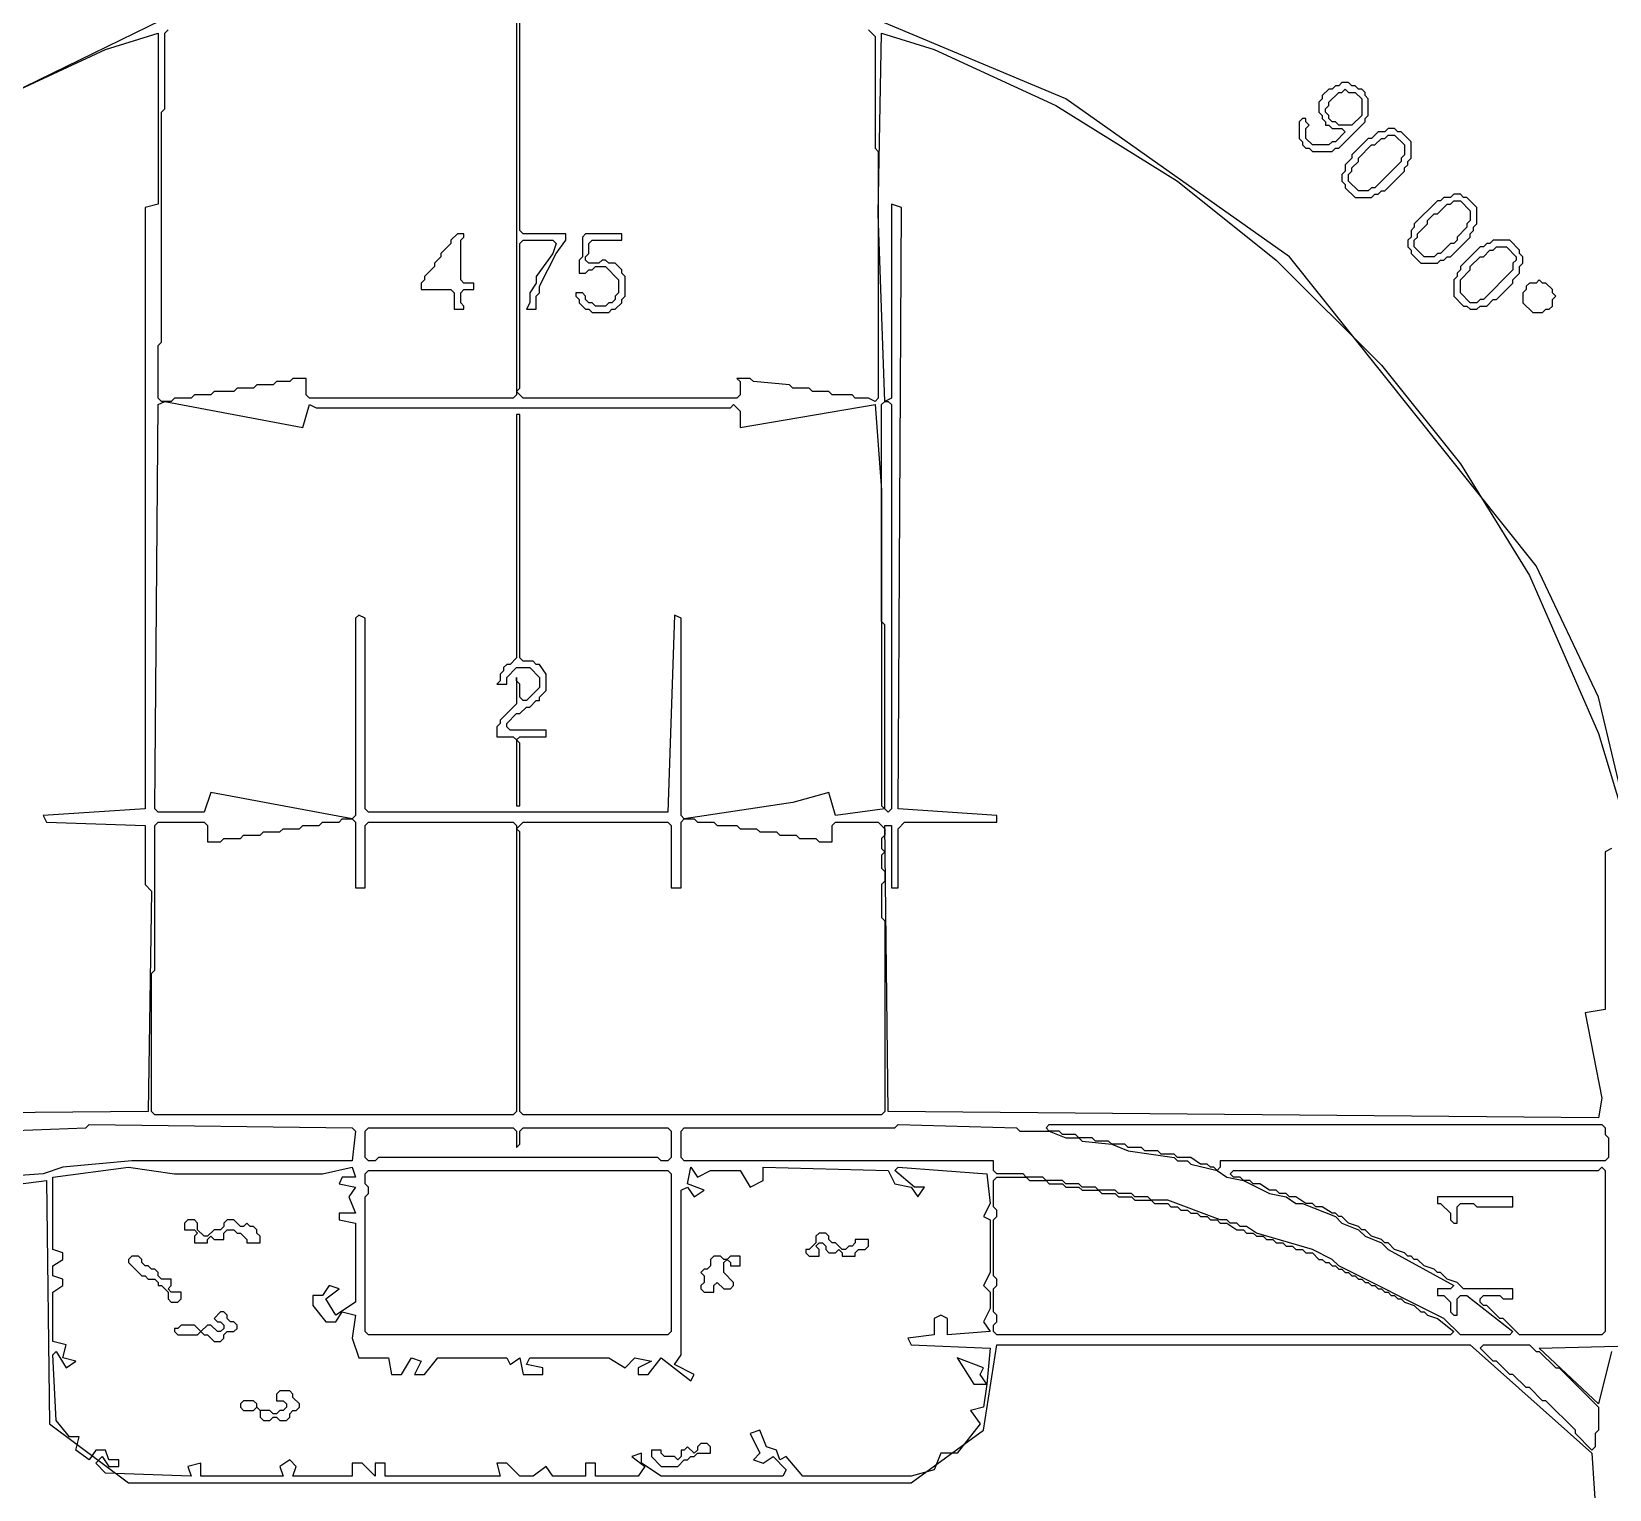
# Model space of a CAD drawing. Extents: x 17 to 323, y -435 to -5.
# Drawn here: x 235.15 to 283.13, y -104.5 to -60.15 of the extents above; entities that cross this region are included whole.
import ezdxf

# ---------------------------------------------------------------- set-up
doc = ezdxf.new("R2010")
doc.units = 0

msp = doc.modelspace()

# ---------------------------------------------------------------- linework, layer by layer
at = {"layer": 'CONTOURS'}
for p, q in [((249.9, -58.3), (249.9, -71.2)), ((250, -66.2), (250, -58.3)), ((239.1, -59.8), (229.9, -64.3)), ((266.6, -62.2), (260.9, -59.8)), ((237.4, -60.7), (239, -60.2)), ((239, -60.2), (239, -65.4)), ((239.2, -60.2), (239.3, -60.1)), ((239.2, -62.5), (239.2, -60.2)), ((260.6, -60.1), (260.8, -60.3)), ((260.8, -60.3), (260.8, -63.7)), ((260.9, -65.7), (261, -60.2)), ((261, -60.2), (262.6, -60.7)), ((234.8, -61.9), (237.4, -60.7)), ((262.6, -60.7), (266.3, -62.4)), ((274.8, -61.8), (274.7, -61.9)), ((274.9, -61.8), (274.8, -61.8)), ((275, -61.7), (274.9, -61.8)), ((275.2, -61.7), (275, -61.7)), ((275.3, -61.8), (275.2, -61.7)), ((275.4, -61.8), (275.3, -61.8)), ((275.5, -61.9), (275.4, -61.8)), ((273.4, -67), (266.6, -62.2)), ((274.4, -62.2), (274.3, -62.3)), ((274.3, -62.3), (274.3, -62.6)), ((274.6, -61.9), (274.4, -62.1)), ((274.4, -62.1), (274.4, -62.2)), ((274.7, -61.9), (274.6, -61.9)), ((274.6, -62.3), (274.9, -62)), ((274.6, -62.4), (274.6, -62.3)), ((274.9, -62), (275, -62)), ((275, -62), (275.1, -61.9)), ((275.1, -61.9), (275.2, -62)), ((275.2, -62), (275.4, -62)), ((275.4, -62), (275.6, -62.2)), ((275.6, -61.9), (275.5, -61.9)), ((275.7, -62), (275.6, -61.9)), ((275.6, -62.2), (275.6, -62.7)), ((275.7, -62.1), (275.7, -62)), ((275.8, -62.2), (275.7, -62.1)), ((275.8, -62.7), (275.8, -62.2)), ((239.1, -62.6), (239.2, -62.5)), ((239.1, -69.6), (239.1, -62.6)), ((266.3, -62.4), (270, -64.7)), ((273.8, -62.8), (273.7, -62.9)), ((273.9, -62.8), (273.8, -62.8)), ((273.9, -62.9), (273.9, -62.8)), ((274.3, -62.6), (274.4, -62.7)), ((274.4, -62.7), (274.4, -62.8)), ((274.4, -62.8), (274.5, -62.9)), ((274.5, -62.5), (274.6, -62.4)), ((274.5, -62.6), (274.5, -62.5)), ((274.6, -62.7), (274.5, -62.6)), ((274.6, -62.8), (274.6, -62.7)), ((274.7, -62.9), (274.6, -62.8)), ((275.6, -62.7), (275.3, -63)), ((275.7, -62.8), (275.8, -62.7)), ((275.7, -62.9), (275.7, -62.8)), ((273.7, -62.9), (273.7, -63.4)), ((274, -63), (273.9, -62.9)), ((273.9, -63.1), (274, -63)), ((273.9, -63.4), (273.9, -63.1)), ((274.5, -62.9), (274.5, -63)), ((274.5, -63), (274.6, -63)), ((274.6, -63), (274.7, -63.1)), ((274.8, -62.9), (274.7, -62.9)), ((274.7, -63.1), (275, -63.1)), ((274.9, -63), (274.8, -62.9)), ((275.1, -63.2), (274.8, -63.5)), ((274.9, -63.7), (275.7, -62.9)), ((275.3, -63), (274.9, -63)), ((275, -63.1), (275.1, -63.2)), ((276.1, -63.2), (275.9, -63.4)), ((276.3, -63.2), (276.1, -63.2)), ((276.4, -63.1), (276.3, -63.2)), ((276.3, -63.4), (276.4, -63.3)), ((276.6, -63.1), (276.4, -63.1)), ((276.4, -63.3), (276.6, -63.3)), ((276.7, -63.2), (276.6, -63.1)), ((276.6, -63.3), (276.9, -63.6)), ((276.8, -63.2), (276.7, -63.2)), ((277.1, -63.5), (276.8, -63.2)), ((260.8, -63.7), (260.9, -63.8)), ((260.9, -63.8), (260.9, -71.3)), ((273.7, -63.4), (273.8, -63.5)), ((273.8, -63.5), (273.8, -63.6)), ((273.8, -63.6), (273.9, -63.7)), ((274.1, -63.6), (273.9, -63.4)), ((273.9, -63.7), (274, -63.7)), ((274, -63.7), (274.1, -63.8)), ((274.6, -63.6), (274.1, -63.6)), ((274.1, -63.8), (274.7, -63.8)), ((274.7, -63.5), (274.6, -63.6)), ((274.8, -63.5), (274.7, -63.5)), ((274.7, -63.8), (274.8, -63.7)), ((274.8, -63.7), (274.9, -63.7)), ((275.8, -63.4), (275.3, -63.9)), ((275.5, -64), (275.9, -63.6)), ((275.9, -63.4), (275.8, -63.4)), ((275.9, -63.6), (276, -63.6)), ((276, -63.6), (276.2, -63.4)), ((276.2, -63.4), (276.3, -63.4)), ((276.9, -63.6), (276.9, -63.9)), ((277.1, -64), (277.1, -63.5)), ((275.3, -64), (275.1, -64.2)), ((275.1, -64.2), (275.1, -64.4)), ((275.3, -63.9), (275.3, -64)), ((275.3, -64.3), (275.5, -64.1)), ((275.5, -64.1), (275.5, -64)), ((276.8, -64.1), (276, -64.9)), ((276.9, -63.9), (276.8, -64)), ((276.8, -64), (276.8, -64.1)), ((276.9, -64.3), (277, -64.2)), ((277, -64.1), (277.1, -64)), ((277, -64.2), (277, -64.1)), ((270, -64.7), (273, -67.1)), ((275.1, -64.4), (275, -64.5)), ((275, -64.5), (275, -64.7)), ((275, -64.7), (275.1, -64.8)), ((275.2, -64.5), (275.3, -64.4)), ((275.2, -64.7), (275.2, -64.5)), ((275.5, -65), (275.2, -64.7)), ((275.3, -64.4), (275.3, -64.3)), ((276.3, -65), (276.9, -64.4)), ((276.9, -64.4), (276.9, -64.3)), ((275.1, -64.8), (275.1, -64.9)), ((275.1, -64.9), (275.4, -65.2)), ((275.4, -65.2), (275.9, -65.2)), ((275.8, -65), (275.5, -65)), ((275.9, -64.9), (275.8, -65)), ((276, -64.9), (275.9, -64.9)), ((275.9, -65.2), (276, -65.1)), ((276, -65.1), (276.1, -65.1)), ((276.1, -65.1), (276.2, -65)), ((276.2, -65), (276.3, -65)), ((278.1, -65.2), (278, -65.3)), ((278.3, -65.2), (278.1, -65.2)), ((278.4, -65.1), (278.3, -65.2)), ((278.6, -65.1), (278.4, -65.1)), ((278.7, -65.2), (278.6, -65.1)), ((278.8, -65.2), (278.7, -65.2)), ((279.1, -65.5), (278.8, -65.2)), ((239, -65.4), (238.6, -65.5)), ((238.6, -65.5), (238.6, -83.8)), ((261.1, -71.4), (260.9, -65.7)), ((261.6, -65.5), (261.3, -65.4)), ((261.3, -65.4), (261.3, -71.3)), ((261.5, -83.8), (261.6, -65.5)), ((277.9, -65.3), (277.2, -66)), ((277.6, -65.9), (277.8, -65.7)), ((277.8, -65.7), (277.9, -65.7)), ((278, -65.3), (277.9, -65.3)), ((277.9, -65.7), (278.2, -65.4)), ((278.2, -65.4), (278.3, -65.4)), ((278.3, -65.4), (278.4, -65.3)), ((278.4, -65.3), (278.6, -65.3)), ((278.6, -65.3), (278.9, -65.6)), ((278.9, -65.6), (278.9, -65.9)), ((279.1, -66), (279.1, -65.5)), ((250.1, -66.3), (250, -66.2)), ((277.2, -66.1), (277.1, -66.2)), ((277.1, -66.2), (277.1, -66.4)), ((277.2, -66), (277.2, -66.1)), ((277.3, -66.3), (277.6, -66)), ((277.6, -66), (277.6, -65.9)), ((278.8, -66.1), (278.5, -66.4)), ((278.9, -65.9), (278.8, -66)), ((278.8, -66), (278.8, -66.1)), ((278.9, -66.3), (279, -66.2)), ((279, -66.1), (279.1, -66)), ((279, -66.2), (279, -66.1)), ((247.9, -66.6), (247.6, -66.9)), ((248.1, -66.3), (247.9, -66.5)), ((247.9, -66.5), (247.9, -66.6)), ((248.3, -66.3), (248.1, -66.3)), ((248.2, -66.5), (248.3, -66.4)), ((248.2, -67.7), (248.2, -66.5)), ((248.3, -66.4), (248.3, -66.3)), ((250, -66.6), (250.1, -66.5)), ((250, -71), (250, -66.6)), ((251.4, -66.3), (250.1, -66.3)), ((250.1, -66.5), (251, -66.5)), ((251, -66.5), (251.1, -66.6)), ((251.1, -66.6), (251, -66.9)), ((251.1, -66.9), (251.4, -66.5)), ((251.4, -66.5), (251.4, -66.3)), ((252, -66.3), (251.9, -66.4)), ((251.9, -66.4), (251.9, -67)), ((253.1, -66.3), (252, -66.3)), ((252.1, -66.6), (252.2, -66.5)), ((252.1, -66.9), (252.1, -66.6)), ((252.2, -66.5), (253.1, -66.5)), ((253.1, -66.5), (253.1, -66.3)), ((277.1, -66.4), (277, -66.5)), ((277, -66.5), (277, -66.7)), ((277.2, -66.5), (277.3, -66.4)), ((277.2, -66.7), (277.2, -66.5)), ((277.3, -66.4), (277.3, -66.3)), ((278.3, -66.6), (278, -66.9)), ((278.3, -67), (278.9, -66.4)), ((278.4, -66.6), (278.3, -66.6)), ((278.5, -66.5), (278.4, -66.6)), ((278.5, -66.4), (278.5, -66.5)), ((278.9, -66.4), (278.9, -66.3)), ((279.4, -66.6), (279.3, -66.7)), ((279.5, -66.6), (279.4, -66.6)), ((279.6, -66.5), (279.5, -66.6)), ((280.1, -66.5), (279.6, -66.5)), ((280.4, -66.8), (280.1, -66.5)), ((247.6, -67), (247.4, -67.2)), ((247.6, -66.9), (247.6, -67)), ((251, -66.9), (250.5, -67.6)), ((250.6, -67.9), (251.1, -66.9)), ((251.9, -67), (251.8, -67.1)), ((251.8, -67.1), (251.8, -67.5)), ((252, -67), (252.1, -66.9)), ((252, -67.1), (252, -67)), ((252.1, -67.2), (252, -67.1)), ((252.5, -67.1), (252.4, -67.2)), ((252.6, -67.1), (252.5, -67.1)), ((252.7, -67.2), (252.6, -67.1)), ((273, -67.1), (276.2, -70.3)), ((280.9, -76.4), (273.4, -67)), ((277, -66.7), (277.1, -66.8)), ((277.1, -66.8), (277.1, -66.9)), ((277.1, -66.9), (277.4, -67.2)), ((277.5, -67), (277.2, -66.7)), ((277.8, -67), (277.5, -67)), ((277.9, -66.9), (277.8, -67)), ((278, -66.9), (277.9, -66.9)), ((277.9, -67.2), (278, -67.1)), ((278, -67.1), (278.1, -67.1)), ((278.1, -67.1), (278.2, -67)), ((278.2, -67), (278.3, -67)), ((279.2, -66.7), (278.6, -67.3)), ((278.9, -67.3), (279.2, -67)), ((279.3, -66.7), (279.2, -66.7)), ((279.2, -67), (279.3, -67)), ((279.3, -67), (279.5, -66.8)), ((279.5, -66.8), (279.6, -66.8)), ((279.6, -66.8), (279.7, -66.7)), ((279.7, -66.7), (280, -66.7)), ((280, -66.7), (280.3, -67)), ((280.3, -67.1), (280.2, -67.2)), ((280.3, -67), (280.3, -67.1)), ((280.4, -66.9), (280.4, -66.8)), ((280.5, -67), (280.4, -66.9)), ((280.5, -67.2), (280.5, -67)), ((247.4, -67.3), (247.1, -67.6)), ((247.1, -67.6), (247.1, -67.7)), ((247.4, -67.2), (247.4, -67.3)), ((250.5, -67.6), (250.5, -67.8)), ((251.8, -67.5), (252, -67.5)), ((252, -67.5), (252.1, -67.4)), ((252.4, -67.2), (252.1, -67.2)), ((252.1, -67.4), (252.2, -67.4)), ((252.2, -67.4), (252.3, -67.3)), ((252.3, -67.3), (252.6, -67.3)), ((252.6, -67.3), (253, -67.7)), ((252.9, -67.2), (252.7, -67.2)), ((253.1, -67.4), (252.9, -67.2)), ((253.1, -67.5), (253.1, -67.4)), ((253.2, -67.6), (253.1, -67.5)), ((253.2, -68.2), (253.2, -67.6)), ((277.4, -67.2), (277.9, -67.2)), ((278.5, -67.6), (278.4, -67.7)), ((278.6, -67.4), (278.5, -67.5)), ((278.5, -67.5), (278.5, -67.6)), ((278.6, -67.3), (278.6, -67.4)), ((278.6, -67.7), (278.9, -67.4)), ((278.9, -67.4), (278.9, -67.3)), ((280.2, -67.4), (279.3, -68.3)), ((280.2, -67.2), (280.2, -67.4)), ((280.2, -67.7), (280.4, -67.5)), ((280.4, -67.3), (280.5, -67.2)), ((280.4, -67.5), (280.4, -67.3)), ((247.1, -67.7), (247, -67.8)), ((247, -67.8), (247, -68)), ((247, -68), (247.9, -68)), ((247.9, -68), (248, -68.1)), ((248, -68.1), (248, -68.6)), ((248.3, -67.8), (248.2, -67.7)), ((248.2, -68.1), (248.3, -68)), ((248.2, -68.4), (248.2, -68.1)), ((248.6, -67.8), (248.3, -67.8)), ((248.3, -68), (248.6, -68)), ((248.6, -68), (248.6, -67.8)), ((250.5, -67.8), (250.3, -68.1)), ((250.3, -68.1), (250.3, -68.4)), ((250.5, -68.2), (250.6, -68.1)), ((250.6, -68.1), (250.6, -67.9)), ((251.9, -68.1), (251.7, -68.1)), ((251.7, -68.1), (251.7, -68.2)), ((252, -68.2), (251.9, -68.1)), ((253, -68.1), (252.9, -68.2)), ((253, -67.7), (253, -68.1)), ((278.4, -67.7), (278.4, -68.2)), ((278.6, -68.1), (278.6, -67.7)), ((278.9, -68.4), (278.6, -68.1)), ((279.7, -68.3), (280.2, -67.8)), ((280.2, -67.8), (280.2, -67.7)), ((280.6, -68), (280.5, -68.1)), ((280.5, -68.1), (280.5, -68.4)), ((280.7, -67.8), (280.6, -67.9)), ((280.6, -67.9), (280.6, -68)), ((280.9, -67.8), (280.7, -67.8)), ((281, -67.7), (280.9, -67.8)), ((281.1, -67.8), (281, -67.7)), ((281.2, -67.8), (281.1, -67.8)), ((281.4, -68), (281.2, -67.8)), ((281.4, -68.1), (281.4, -68)), ((281.5, -68.2), (281.4, -68.1)), ((248, -68.6), (248.3, -68.6)), ((248.3, -68.5), (248.2, -68.4)), ((248.3, -68.6), (248.3, -68.5)), ((250.3, -68.4), (250.2, -68.6)), ((250.2, -68.6), (250.5, -68.6)), ((250.5, -68.6), (250.5, -68.2)), ((251.7, -68.2), (251.8, -68.3)), ((251.8, -68.3), (251.8, -68.4)), ((251.8, -68.4), (252, -68.6)), ((252, -68.3), (252, -68.2)), ((252.1, -68.4), (252, -68.3)), ((252, -68.6), (252.1, -68.6)), ((252.2, -68.4), (252.1, -68.4)), ((252.1, -68.6), (252.2, -68.7)), ((252.3, -68.5), (252.2, -68.4)), ((252.6, -68.5), (252.3, -68.5)), ((252.7, -68.4), (252.6, -68.5)), ((252.8, -68.4), (252.7, -68.4)), ((252.7, -68.7), (252.8, -68.6)), ((252.9, -68.3), (252.8, -68.4)), ((252.8, -68.6), (252.9, -68.6)), ((252.9, -68.2), (252.9, -68.3)), ((252.9, -68.6), (253.1, -68.4)), ((253.1, -68.3), (253.2, -68.2)), ((253.1, -68.4), (253.1, -68.3)), ((278.4, -68.2), (278.7, -68.5)), ((278.7, -68.5), (278.8, -68.5)), ((278.8, -68.5), (278.9, -68.6)), ((279.1, -68.4), (278.9, -68.4)), ((278.9, -68.6), (279.1, -68.6)), ((279.2, -68.3), (279.1, -68.4)), ((279.1, -68.6), (279.2, -68.5)), ((279.3, -68.3), (279.2, -68.3)), ((279.2, -68.5), (279.4, -68.5)), ((279.4, -68.5), (279.6, -68.3)), ((279.6, -68.3), (279.7, -68.3)), ((280.5, -68.4), (280.8, -68.7)), ((281.1, -68.7), (281.2, -68.6)), ((281.2, -68.6), (281.3, -68.6)), ((281.3, -68.6), (281.4, -68.5)), ((281.4, -68.3), (281.5, -68.2)), ((281.4, -68.5), (281.4, -68.3)), ((252.2, -68.7), (252.7, -68.7)), ((280.8, -68.7), (281.1, -68.7)), ((239, -69.7), (239.1, -69.6)), ((239, -71.3), (239, -69.7)), ((276.2, -70.3), (278.6, -73.3)), ((241.4, -71), (241.3, -71.1)), ((241.9, -71), (241.4, -71)), ((242, -70.9), (241.9, -71)), ((242.5, -70.9), (242, -70.9)), ((242.6, -70.8), (242.5, -70.9)), ((243, -70.8), (242.6, -70.8)), ((243.1, -70.7), (243, -70.8)), ((243.5, -70.7), (243.1, -70.7)), ((243.5, -71.2), (243.5, -70.7)), ((249.9, -71.1), (250, -71)), ((257, -70.7), (256.6, -70.7)), ((256.6, -70.7), (256.7, -70.8)), ((256.7, -70.8), (256.7, -71.2)), ((257.1, -70.8), (257, -70.7)), ((258.2, -70.9), (257.1, -70.8)), ((258.3, -71), (258.2, -70.9)), ((258.8, -71), (258.3, -71)), ((258.9, -71.1), (258.8, -71)), ((239.1, -71.4), (239, -71.3)), ((239, -71.5), (239.2, -71.4)), ((239.4, -71.4), (239.1, -71.4)), ((239.2, -71.4), (243.4, -72.2)), ((239.5, -71.3), (239.4, -71.4)), ((240, -71.3), (239.5, -71.3)), ((240.1, -71.2), (240, -71.3)), ((240.6, -71.2), (240.1, -71.2)), ((240.7, -71.1), (240.6, -71.2)), ((241.3, -71.1), (240.7, -71.1)), ((243.6, -71.3), (243.5, -71.2)), ((249.8, -71.3), (243.6, -71.3)), ((249.9, -71.2), (249.8, -71.3)), ((250.1, -71.3), (249.9, -71.1)), ((256.6, -71.3), (250.1, -71.3)), ((256.7, -71.2), (256.6, -71.3)), ((259.4, -71.1), (258.9, -71.1)), ((259.5, -71.2), (259.4, -71.1)), ((260.1, -71.2), (259.5, -71.2)), ((260.2, -71.3), (260.1, -71.2)), ((260.6, -71.3), (260.2, -71.3)), ((260.8, -71.4), (260.6, -71.3)), ((260.9, -71.3), (260.8, -71.4)), ((261, -71.5), (261.1, -71.4)), ((261.3, -71.3), (261.1, -71.4)), ((261.1, -71.4), (261.2, -71.4)), ((261.2, -71.4), (261.3, -71.5)), ((238.9, -83.8), (239, -71.5)), ((243.4, -72.2), (243.6, -71.5)), ((243.6, -71.5), (243.8, -71.6)), ((243.8, -71.6), (256.4, -71.6)), ((249.9, -71.8), (249.9, -79.2)), ((250, -71.8), (249.9, -71.8)), ((250, -79.2), (250, -71.8)), ((256.4, -71.6), (256.5, -71.5)), ((256.5, -71.5), (256.7, -71.7)), ((256.7, -72.2), (260.8, -71.5)), ((256.7, -71.7), (256.7, -72.2)), ((260.8, -71.5), (261, -74.1)), ((261, -78.1), (261, -71.5)), ((261.3, -71.5), (261.3, -83.8)), ((278.6, -73.3), (280.7, -76.7)), ((261, -74.1), (261, -83.7)), ((280.7, -76.7), (282.8, -81.5)), ((282.8, -80.4), (280.9, -76.4)), ((245.1, -77.9), (245, -78)), ((245, -78), (245, -84)), ((245.3, -78), (245.1, -77.9)), ((245.3, -83.8), (245.3, -78)), ((254.7, -77.9), (254.5, -83.9)), ((254.9, -78), (254.7, -77.9)), ((254.9, -84), (254.9, -78)), ((261.1, -78.2), (261, -78.1)), ((261.1, -83.8), (261.1, -78.2)), ((249.5, -79.6), (249.4, -79.7)), ((249.6, -79.4), (249.5, -79.5)), ((249.5, -79.5), (249.5, -79.6)), ((249.7, -79.4), (249.6, -79.4)), ((249.6, -79.8), (249.9, -79.5)), ((249.9, -79.2), (249.7, -79.4)), ((249.9, -79.5), (250.3, -79.5)), ((250.1, -79.3), (250, -79.2)), ((250.4, -79.3), (250.1, -79.3)), ((250.3, -79.5), (250.6, -79.8)), ((250.5, -79.4), (250.4, -79.3)), ((250.6, -79.4), (250.5, -79.4)), ((250.8, -79.7), (250.6, -79.4)), ((249.4, -79.9), (249.3, -80)), ((249.3, -80), (249.6, -80)), ((249.4, -79.7), (249.4, -79.9)), ((249.6, -80), (249.6, -79.8)), ((249.9, -79.9), (249.9, -79.8)), ((249.9, -79.8), (249.9, -80.6)), ((250, -80), (249.9, -79.9)), ((250, -80.4), (250, -80)), ((250.6, -80.1), (250.2, -80.5)), ((250.6, -79.8), (250.6, -80.1)), ((250.8, -80.2), (250.8, -79.7)), ((249.9, -80.6), (249.4, -81.1)), ((250.1, -80.5), (250, -80.4)), ((250.2, -80.5), (250.1, -80.5)), ((250.3, -80.7), (250.5, -80.5)), ((250.5, -80.5), (250.6, -80.5)), ((250.6, -80.4), (250.8, -80.2)), ((250.6, -80.5), (250.6, -80.4)), ((284.7, -88.4), (282.8, -80.4)), ((249.6, -81.2), (249.9, -80.9)), ((249.9, -80.9), (250, -80.9)), ((250, -80.9), (250.2, -80.7)), ((250.2, -80.7), (250.3, -80.7)), ((249.4, -81.2), (249.3, -81.3)), ((249.3, -81.3), (249.3, -81.6)), ((249.4, -81.1), (249.4, -81.2)), ((249.6, -81.3), (249.6, -81.2)), ((249.7, -81.4), (249.6, -81.3)), ((250.8, -81.4), (249.7, -81.4)), ((250.8, -81.6), (250.8, -81.4)), ((282.8, -81.5), (283.7, -84.5)), ((249.3, -81.6), (249.8, -81.6)), ((249.8, -81.6), (249.9, -81.7)), ((249.9, -81.7), (250, -81.6)), ((249.9, -81.7), (249.9, -83.7)), ((250, -81.8), (249.9, -81.7)), ((250, -81.6), (250.8, -81.6)), ((250, -83.7), (250, -81.8)), ((240.6, -83.3), (240.4, -83.9)), ((244.9, -84.1), (240.6, -83.3)), ((259.4, -83.3), (258.3, -83.6)), ((259.6, -84), (259.4, -83.3)), ((238.6, -83.8), (235.5, -84)), ((239, -83.9), (238.9, -83.8)), ((240.4, -83.9), (239, -83.9)), ((245.4, -83.9), (245.3, -83.8)), ((254.5, -83.9), (245.4, -83.9)), ((249.9, -83.7), (250, -83.7)), ((258.3, -83.6), (255, -84.1)), ((261.1, -83.8), (259.6, -84)), ((261, -83.7), (261.1, -83.8)), ((261.2, -83.9), (261.1, -83.8)), ((261.3, -83.8), (261.2, -83.9)), ((264.5, -84), (261.5, -83.8)), ((235.5, -84), (235.6, -84.2)), ((235.6, -84.2), (238.6, -84.3)), ((238.6, -84.3), (238.6, -86.1)), ((238.9, -84.3), (239, -84.2)), ((238.9, -88.7), (238.9, -84.3)), ((239, -84.2), (240.4, -84.2)), ((240.4, -84.2), (240.5, -84.3)), ((240.5, -84.3), (240.5, -84.8)), ((242.7, -84.5), (242.8, -84.4)), ((242.8, -84.4), (243.3, -84.4)), ((243.3, -84.4), (243.4, -84.3)), ((243.4, -84.3), (243.9, -84.3)), ((243.9, -84.3), (244, -84.2)), ((244, -84.2), (244.5, -84.2)), ((244.5, -84.2), (244.6, -84.1)), ((244.6, -84.1), (244.9, -84.1)), ((245, -84), (244.9, -84.1)), ((244.9, -84.1), (245, -84.2)), ((245, -84.2), (245, -86.2)), ((245.3, -84.3), (245.4, -84.2)), ((245.3, -86.2), (245.3, -84.3)), ((245.4, -84.2), (249.8, -84.2)), ((249.8, -84.2), (249.9, -84.3)), ((249.9, -84.4), (250.1, -84.2)), ((249.9, -84.3), (249.9, -93)), ((250, -84.5), (249.9, -84.4)), ((250.1, -84.2), (254.5, -84.2)), ((254.5, -84.2), (254.6, -84.3)), ((254.6, -84.3), (254.6, -86.2)), ((255, -84.1), (254.9, -84)), ((254.9, -84.2), (255, -84.1)), ((254.9, -86.2), (254.9, -84.2)), ((255, -84.1), (255.3, -84.1)), ((255.3, -84.1), (255.4, -84.2)), ((255.4, -84.2), (255.9, -84.2)), ((255.9, -84.2), (256, -84.3)), ((256, -84.3), (256.6, -84.3)), ((256.6, -84.3), (256.7, -84.4)), ((256.7, -84.4), (257.2, -84.4)), ((257.2, -84.4), (257.3, -84.5)), ((259.5, -84.3), (259.6, -84.2)), ((259.5, -84.8), (259.5, -84.3)), ((259.6, -84.2), (260.9, -84.2)), ((260.9, -84.2), (261.1, -84.4)), ((261.2, -93), (261.1, -84.3)), ((261.1, -84.3), (261.3, -84.3)), ((261.1, -84.4), (261.1, -84.6)), ((261.3, -84.3), (261.3, -86.2)), ((261.5, -84.4), (261.7, -84.2)), ((261.5, -86.2), (261.5, -84.4)), ((261.7, -84.2), (264.5, -84.2)), ((264.5, -84.2), (264.5, -84)), ((240.5, -84.8), (240.9, -84.8)), ((240.9, -84.8), (241, -84.7)), ((241, -84.7), (241.5, -84.7)), ((241.5, -84.7), (241.6, -84.6)), ((241.6, -84.6), (242.1, -84.6)), ((242.1, -84.6), (242.2, -84.5)), ((242.2, -84.5), (242.7, -84.5)), ((250, -93), (250, -84.5)), ((257.3, -84.5), (257.8, -84.5)), ((257.8, -84.5), (257.9, -84.6)), ((257.9, -84.6), (258.4, -84.6)), ((258.4, -84.6), (258.5, -84.7)), ((258.5, -84.7), (259, -84.7)), ((259, -84.7), (259.1, -84.8)), ((259.1, -84.8), (259.5, -84.8)), ((261.1, -84.6), (261, -84.7)), ((261, -84.7), (261, -85)), ((261, -85), (261.1, -85.1)), ((261.1, -85.1), (261, -85.2)), ((261, -85.2), (261, -85.6)), ((283.2, -85), (283, -85.1)), ((283, -85.1), (283, -89.9)), ((261, -85.6), (261.1, -85.7)), ((261.1, -85.7), (261.1, -86)), ((238.6, -86.1), (238.8, -86.3)), ((238.8, -86.3), (238.7, -93)), ((245, -86.2), (245.3, -86.2)), ((254.6, -86.2), (254.9, -86.2)), ((261.1, -86), (261, -86.1)), ((261, -86.1), (261, -87.1)), ((261.3, -86.2), (261.5, -86.2)), ((261, -87.1), (261.1, -87.2)), ((261.1, -87.2), (261.1, -93)), ((238.8, -88.8), (238.9, -88.7)), ((238.8, -93), (238.8, -88.8)), ((283, -89.9), (282.4, -90)), ((282.4, -90), (282.9, -92.6)), ((282.9, -92.6), (282.8, -93.2)), ((238.7, -93), (215.1, -93.2)), ((238.9, -93.1), (238.8, -93)), ((249.9, -93), (249.8, -93.1)), ((250.1, -93.1), (250, -93)), ((261.1, -93), (261, -93.1)), ((282.8, -93.2), (261.2, -93)), ((234, -93.6), (236.8, -93.5)), ((236.8, -93.5), (236.9, -93.4)), ((236.9, -93.4), (244.9, -93.5)), ((249.8, -93.1), (238.9, -93.1)), ((244.9, -93.5), (245, -93.6)), ((245.3, -93.6), (245.4, -93.5)), ((245.4, -93.5), (249.8, -93.5)), ((249.8, -93.5), (249.9, -93.6)), ((250, -93.6), (250.1, -93.5)), ((261, -93.1), (250.1, -93.1)), ((250.1, -93.5), (254.5, -93.5)), ((254.5, -93.5), (254.6, -93.6)), ((254.9, -93.6), (255, -93.5)), ((255, -93.5), (261.4, -93.5)), ((261.4, -93.5), (261.5, -93.4)), ((261.5, -93.4), (265.1, -93.5)), ((265.1, -93.5), (265.2, -93.6)), ((266, -93.5), (266.1, -93.4)), ((266.1, -93.6), (266, -93.5)), ((266.1, -93.4), (282.9, -93.4)), ((282.9, -93.4), (283, -93.5)), ((283, -93.5), (283, -93.7)), ((245, -93.6), (244.9, -94.5)), ((245.3, -94.4), (245.3, -93.6)), ((249.9, -93.6), (249.9, -94.1)), ((249.9, -94.1), (250, -94)), ((250, -94), (250, -93.6)), ((254.6, -93.6), (254.6, -94.4)), ((254.9, -94.4), (254.9, -93.6)), ((265.2, -93.6), (266.1, -93.6)), ((266.4, -93.6), (266.1, -93.6)), ((266.1, -93.6), (266.6, -93.8)), ((266.5, -93.7), (266.4, -93.6)), ((266.9, -93.7), (266.5, -93.7)), ((266.6, -93.8), (267, -93.8)), ((267, -93.8), (266.9, -93.7)), ((267.4, -93.8), (267, -93.8)), ((267, -93.8), (267.1, -93.9)), ((267.1, -93.9), (268, -94)), ((267.5, -93.9), (267.4, -93.8)), ((267.9, -93.9), (267.5, -93.9)), ((268, -94), (267.9, -93.9)), ((268.4, -94), (268, -94)), ((268, -94), (268.5, -94.2)), ((268.5, -94.1), (268.4, -94)), ((283, -93.7), (283.1, -93.8)), ((283.1, -93.8), (283.1, -94.4)), ((238.2, -94.5), (236.1, -94.7)), ((244.9, -94.5), (238.2, -94.5)), ((245.4, -94.5), (245.3, -94.4)), ((245.6, -94.5), (245.4, -94.5)), ((245.7, -94.4), (245.6, -94.5)), ((254.2, -94.4), (245.7, -94.4)), ((254.3, -94.5), (254.2, -94.4)), ((254.5, -94.5), (254.3, -94.5)), ((254.6, -94.4), (254.5, -94.5)), ((255, -94.5), (254.9, -94.4)), ((264.4, -94.5), (255, -94.5)), ((264.4, -94.8), (264.4, -94.5)), ((268.9, -94.1), (268.5, -94.1)), ((268.5, -94.2), (269.9, -94.4)), ((269, -94.2), (268.9, -94.1)), ((269.4, -94.2), (269, -94.2)), ((269.5, -94.3), (269.4, -94.2)), ((269.9, -94.3), (269.5, -94.3)), ((270, -94.4), (269.9, -94.3)), ((269.9, -94.4), (270, -94.5)), ((270.4, -94.4), (270, -94.4)), ((270, -94.5), (270.3, -94.5)), ((270.3, -94.5), (270.4, -94.6)), ((270.7, -94.6), (270.4, -94.4)), ((283, -94.5), (271.3, -94.5)), ((271.3, -94.5), (271.3, -94.7)), ((283.1, -94.4), (283, -94.5)), ((235.5, -94.9), (234.1, -95)), ((236.1, -94.7), (235.5, -94.9)), ((235.8, -95), (238.1, -94.7)), ((235.8, -97.2), (235.8, -95)), ((238.1, -94.7), (239.5, -94.9)), ((239.5, -94.9), (244, -94.9)), ((244, -94.9), (244.9, -94.7)), ((244.6, -95), (244.5, -95.2)), ((245, -95), (244.6, -95)), ((244.9, -94.7), (245, -95)), ((245.3, -94.9), (245.4, -94.8)), ((245.3, -95.2), (245.3, -94.9)), ((245.4, -94.8), (254.5, -94.8)), ((254.5, -94.8), (254.6, -94.9)), ((254.6, -94.9), (254.6, -99.7)), ((255.1, -95.2), (255.2, -94.7)), ((255.2, -94.7), (255.4, -95)), ((255.4, -95), (255.8, -94.8)), ((255.8, -94.8), (256.7, -94.8)), ((256.7, -94.8), (257, -95.3)), ((257.4, -95.1), (257.4, -94.7)), ((257.4, -94.7), (261.2, -94.8)), ((261.2, -94.8), (261.4, -95.2)), ((261.4, -94.8), (261.5, -94.7)), ((262, -95.3), (261.4, -94.8)), ((261.5, -94.7), (264.2, -94.9)), ((264.2, -94.9), (264.3, -95.8)), ((264.5, -94.9), (264.4, -94.8)), ((264.4, -95.1), (264.5, -95)), ((265.3, -94.9), (264.5, -94.9)), ((264.5, -95), (265.4, -95)), ((265.4, -95), (265.3, -94.9)), ((265.4, -95), (265.5, -95.1)), ((265.9, -95), (265.4, -95)), ((266, -95.1), (265.9, -95)), ((270.4, -94.6), (271.2, -94.8)), ((270.9, -94.6), (270.7, -94.6)), ((271, -94.7), (270.9, -94.6)), ((271.1, -94.7), (271, -94.7)), ((271.2, -94.8), (271.1, -94.7)), ((271.3, -94.7), (271.2, -94.8)), ((271.2, -94.8), (271.5, -95)), ((271.5, -95), (272, -95.1)), ((271.6, -94.9), (271.7, -94.8)), ((271.7, -95), (271.6, -94.9)), ((271.7, -94.8), (282.8, -94.8)), ((271.9, -95), (271.7, -95)), ((272, -95.1), (271.9, -95)), ((282.8, -94.8), (282.9, -94.7)), ((282.9, -94.7), (283, -94.8)), ((283, -94.8), (283, -99.7)), ((230.2, -95.8), (235.6, -95.1)), ((235.6, -95.1), (235.7, -102.5)), ((244.5, -95.2), (245, -95.3)), ((245, -95.3), (244.8, -95.6)), ((245.4, -95.3), (245.3, -95.2)), ((245.4, -95.5), (245.4, -95.3)), ((254.9, -95.4), (255.1, -95.3)), ((254.9, -100.4), (254.9, -95.4)), ((255.6, -95.4), (255.1, -95.2)), ((255.1, -95.3), (255.3, -95.6)), ((255.3, -95.6), (255.6, -95.4)), ((257, -95.3), (257.4, -95.1)), ((261.4, -95.2), (261.9, -95.3)), ((261.9, -95.3), (262.1, -95.6)), ((262.3, -95.3), (262, -95.3)), ((262.1, -95.6), (262.3, -95.3)), ((264.4, -95.9), (264.4, -95.1)), ((265.5, -95.1), (266, -95.1)), ((266, -95.1), (266.1, -95.2)), ((266.5, -95.1), (266, -95.1)), ((266.1, -95.2), (266.5, -95.2)), ((266.6, -95.2), (266.5, -95.1)), ((266.5, -95.2), (266.6, -95.3)), ((267, -95.2), (266.6, -95.2)), ((266.6, -95.3), (267, -95.3)), ((267.1, -95.3), (267, -95.2)), ((267, -95.3), (267.1, -95.4)), ((267.5, -95.3), (267.1, -95.3)), ((267.1, -95.4), (267.6, -95.4)), ((267.6, -95.4), (267.5, -95.3)), ((267.6, -95.4), (267.7, -95.5)), ((268.1, -95.4), (267.6, -95.4)), ((268.2, -95.5), (268.1, -95.4)), ((272.2, -95.1), (272, -95.1)), ((272, -95.1), (272.8, -95.5)), ((272.3, -95.2), (272.2, -95.1)), ((272.5, -95.2), (272.3, -95.2)), ((272.8, -95.4), (272.5, -95.2)), ((273, -95.4), (272.8, -95.4)), ((273.1, -95.5), (273, -95.4)), ((244.8, -95.6), (245, -96.1)), ((245.3, -95.6), (245.4, -95.5)), ((245.3, -99.7), (245.3, -95.6)), ((264.3, -95.8), (264.1, -96.2)), ((264.5, -96), (264.4, -95.9)), ((267.7, -95.5), (268.1, -95.5)), ((268.1, -95.5), (268.2, -95.6)), ((268.6, -95.5), (268.2, -95.5)), ((268.2, -95.6), (268.6, -95.6)), ((268.7, -95.6), (268.6, -95.5)), ((268.6, -95.6), (268.7, -95.7)), ((269.1, -95.6), (268.7, -95.6)), ((268.7, -95.7), (269.2, -95.7)), ((269.2, -95.7), (269.1, -95.6)), ((269.2, -95.7), (269.3, -95.8)), ((269.7, -95.7), (269.2, -95.7)), ((269.3, -95.8), (269.7, -95.8)), ((271.3, -96.3), (269.7, -95.7)), ((269.7, -95.8), (269.8, -95.9)), ((269.8, -95.9), (270, -95.9)), ((270, -95.9), (270.1, -96)), ((272.8, -95.5), (273.3, -95.6)), ((273.3, -95.5), (273.1, -95.5)), ((273.4, -95.6), (273.3, -95.5)), ((273.3, -95.6), (273.6, -95.8)), ((273.6, -95.6), (273.4, -95.6)), ((273.9, -95.8), (273.6, -95.6)), ((273.6, -95.8), (273.8, -95.8)), ((273.8, -95.8), (274.8, -96.2)), ((274.1, -95.8), (273.9, -95.8)), ((274.2, -95.9), (274.1, -95.8)), ((274.4, -95.9), (274.2, -95.9)), ((274.7, -96.1), (274.4, -95.9)), ((277.9, -95.6), (277.9, -95.8)), ((280.2, -95.6), (277.9, -95.6)), ((277.9, -95.8), (278, -95.8)), ((278, -95.8), (278.3, -96.1)), ((278.5, -95.9), (278.6, -95.8)), ((278.5, -96.4), (278.5, -95.9)), ((278.6, -95.8), (279, -95.8)), ((279, -95.8), (279.1, -95.9)), ((279.1, -95.9), (280.2, -95.9)), ((280.2, -95.9), (280.2, -95.6)), ((239.9, -96.3), (239.8, -96.4)), ((239.8, -96.4), (239.8, -96.6)), ((240.1, -96.3), (239.9, -96.3)), ((240.2, -96.4), (240.1, -96.3)), ((240.2, -96.6), (240.2, -96.4)), ((241.1, -96.3), (241, -96.4)), ((241, -96.4), (241, -96.5)), ((241.3, -96.3), (241.1, -96.3)), ((241.5, -96.5), (241.3, -96.3)), ((241.7, -96.4), (241.6, -96.5)), ((241.8, -96.5), (241.7, -96.4)), ((245, -96.1), (244.5, -96.1)), ((244.5, -96.1), (244.5, -96.3)), ((244.5, -96.3), (245, -96.4)), ((245, -96.4), (245, -98.8)), ((264.1, -96.2), (264.3, -96.3)), ((264.3, -96.3), (264.3, -97.9)), ((264.4, -96.3), (264.5, -96.2)), ((264.4, -98), (264.4, -96.3)), ((264.5, -96.2), (264.5, -96)), ((270.1, -96), (270.3, -96)), ((270.3, -96), (270.4, -96.1)), ((270.4, -96.1), (270.6, -96.1)), ((270.6, -96.1), (270.7, -96.2)), ((270.7, -96.2), (270.9, -96.2)), ((270.9, -96.2), (271, -96.3)), ((271, -96.3), (271.2, -96.3)), ((271.2, -96.3), (271.3, -96.4)), ((271.5, -96.3), (271.3, -96.3)), ((271.3, -96.4), (271.5, -96.4)), ((271.6, -96.4), (271.5, -96.3)), ((271.5, -96.4), (271.8, -96.6)), ((271.8, -96.4), (271.6, -96.4)), ((271.9, -96.5), (271.8, -96.4)), ((274.8, -96.1), (274.7, -96.1)), ((274.9, -96.2), (274.8, -96.1)), ((274.8, -96.2), (275, -96.4)), ((275, -96.2), (274.9, -96.2)), ((275.2, -96.4), (275, -96.2)), ((275, -96.4), (275.5, -96.6)), ((275.5, -96.5), (275.2, -96.4)), ((278.3, -96.1), (278.3, -96.3)), ((278.3, -96.3), (278.4, -96.4)), ((278.4, -96.4), (278.5, -96.4)), ((239.8, -96.6), (240.1, -96.6)), ((240.1, -96.6), (240.2, -96.7)), ((240.2, -96.7), (240.1, -96.8)), ((240.1, -96.8), (240.1, -97)), ((240.4, -96.8), (240.2, -96.6)), ((240.5, -96.8), (240.4, -96.8)), ((240.7, -96.6), (240.5, -96.8)), ((240.5, -96.9), (240.6, -96.8)), ((240.5, -97), (240.5, -96.9)), ((240.6, -96.8), (240.7, -96.9)), ((240.9, -96.6), (240.7, -96.6)), ((240.7, -96.9), (241, -96.9)), ((241, -96.5), (240.9, -96.6)), ((241, -96.7), (241.1, -96.6)), ((241, -96.9), (241, -96.7)), ((241.1, -96.6), (241.3, -96.6)), ((241.3, -96.6), (241.4, -96.7)), ((241.4, -96.7), (241.5, -96.7)), ((241.6, -96.5), (241.5, -96.5)), ((241.5, -96.7), (241.7, -96.9)), ((241.7, -96.9), (241.7, -97)), ((241.9, -96.5), (241.8, -96.5)), ((242, -96.6), (241.9, -96.5)), ((242, -96.7), (242, -96.6)), ((242.1, -96.8), (242, -96.7)), ((242.1, -97), (242.1, -96.8)), ((259.1, -96.7), (259, -96.8)), ((259, -96.8), (259, -97)), ((259.3, -96.7), (259.1, -96.7)), ((259.4, -96.8), (259.3, -96.7)), ((259.4, -96.9), (259.4, -96.8)), ((259.5, -97), (259.4, -96.9)), ((260.6, -96.9), (260.2, -96.9)), ((260.2, -96.9), (260.2, -97)), ((260.6, -97.1), (260.6, -96.9)), ((271.8, -96.6), (272, -96.6)), ((272.1, -96.5), (271.9, -96.5)), ((272, -96.6), (272.1, -96.7)), ((272.4, -96.7), (272.1, -96.5)), ((272.1, -96.7), (272.3, -96.7)), ((272.3, -96.7), (272.4, -96.8)), ((274.1, -97.2), (272.4, -96.7)), ((272.4, -96.8), (272.6, -96.8)), ((272.6, -96.8), (272.7, -96.9)), ((272.7, -96.9), (272.9, -96.9)), ((272.9, -96.9), (273, -97)), ((275.6, -96.6), (275.5, -96.5)), ((275.5, -96.6), (275.7, -96.8)), ((275.7, -96.6), (275.6, -96.6)), ((275.9, -96.8), (275.7, -96.6)), ((275.7, -96.8), (276.2, -97)), ((276.2, -96.9), (275.9, -96.8)), ((276.3, -97), (276.2, -96.9)), ((236.1, -97.3), (235.8, -97.2)), ((236.1, -97.5), (236.1, -97.3)), ((238.2, -97.4), (238.1, -97.5)), ((238.4, -97.4), (238.2, -97.4)), ((238.5, -97.5), (238.4, -97.4)), ((240.1, -97), (240.5, -97)), ((241.7, -97), (242.1, -97)), ((255.9, -97.4), (255.8, -97.5)), ((256.1, -97.4), (255.9, -97.4)), ((256.2, -97.5), (256.1, -97.4)), ((256.4, -97.4), (256.3, -97.5)), ((256.7, -97.4), (256.4, -97.4)), ((256.7, -97.7), (256.7, -97.4)), ((258.8, -97.2), (258.7, -97.2)), ((258.7, -97.2), (258.7, -97.3)), ((258.7, -97.3), (258.8, -97.4)), ((259, -97), (258.8, -97.2)), ((258.8, -97.4), (259.1, -97.4)), ((259, -97.1), (259.1, -97)), ((259.1, -97.2), (259, -97.1)), ((259.1, -97), (259.2, -97)), ((259.1, -97.4), (259.1, -97.2)), ((259.2, -97), (259.3, -97.1)), ((259.3, -97.1), (259.3, -97.2)), ((259.3, -97.2), (259.4, -97.3)), ((259.4, -97.3), (259.6, -97.3)), ((259.6, -97), (259.5, -97)), ((259.8, -97.2), (259.6, -97)), ((259.6, -97.3), (259.7, -97.2)), ((259.7, -97.2), (259.8, -97.3)), ((259.9, -97.2), (259.8, -97.2)), ((259.8, -97.3), (259.8, -97.4)), ((259.8, -97.4), (260.2, -97.4)), ((260, -97.1), (259.9, -97.2)), ((260.1, -97.1), (260, -97.1)), ((260.2, -97), (260.1, -97.1)), ((260.2, -97.3), (260.3, -97.2)), ((260.2, -97.4), (260.2, -97.3)), ((260.3, -97.2), (260.5, -97.2)), ((260.5, -97.2), (260.6, -97.1)), ((273, -97), (273.2, -97)), ((273.2, -97), (273.3, -97.1)), ((273.3, -97.1), (273.5, -97.1)), ((273.5, -97.1), (273.6, -97.2)), ((273.6, -97.2), (273.8, -97.2)), ((273.8, -97.2), (273.9, -97.3)), ((273.9, -97.3), (274.1, -97.3)), ((274.7, -97.5), (274.1, -97.2)), ((274.1, -97.3), (274.3, -97.5)), ((276.2, -97), (276.4, -97.2)), ((276.4, -97), (276.3, -97)), ((276.6, -97.2), (276.4, -97)), ((276.4, -97.2), (278.4, -98.3)), ((276.9, -97.3), (276.6, -97.2)), ((277, -97.4), (276.9, -97.3)), ((277.1, -97.4), (277, -97.4)), ((277.2, -97.5), (277.1, -97.4)), ((235.8, -97.7), (236.1, -97.5)), ((235.8, -98), (235.8, -97.7)), ((238.1, -97.5), (238.1, -97.6)), ((238.1, -97.6), (238.5, -98)), ((238.5, -97.6), (238.5, -97.5)), ((238.6, -97.7), (238.5, -97.6)), ((238.7, -97.7), (238.6, -97.7)), ((238.8, -97.8), (238.7, -97.7)), ((238.9, -97.8), (238.8, -97.8)), ((239, -97.9), (238.9, -97.8)), ((255.6, -97.8), (255.5, -97.9)), ((255.7, -97.8), (255.6, -97.8)), ((255.8, -97.7), (255.7, -97.8)), ((255.8, -97.5), (255.8, -97.7)), ((256.3, -97.5), (256.2, -97.5)), ((256.2, -97.6), (256.3, -97.5)), ((256.2, -97.9), (256.2, -97.6)), ((256.3, -97.5), (256.4, -97.6)), ((256.4, -97.6), (256.4, -97.7)), ((256.4, -97.7), (256.7, -97.7)), ((274.3, -97.5), (274.4, -97.5)), ((274.4, -97.5), (274.5, -97.6)), ((274.5, -97.6), (274.6, -97.6)), ((274.6, -97.6), (274.7, -97.7)), ((274.9, -97.7), (274.7, -97.5)), ((274.7, -97.7), (274.8, -97.7)), ((274.8, -97.7), (274.9, -97.8)), ((278.1, -99.3), (274.9, -97.7)), ((274.9, -97.8), (275, -97.8)), ((275, -97.8), (275.1, -97.9)), ((277.3, -97.5), (277.2, -97.5)), ((277.5, -97.7), (277.3, -97.5)), ((277.8, -97.8), (277.5, -97.7)), ((277.9, -97.9), (277.8, -97.8)), ((236.1, -98.1), (235.8, -98)), ((235.8, -98.5), (236.1, -98.3)), ((236.1, -98.3), (236.1, -98.1)), ((238.5, -98), (238.6, -98)), ((238.6, -98), (238.7, -98.1)), ((238.7, -98.1), (238.9, -98.1)), ((238.9, -98.1), (239, -98.2)), ((239, -98), (239, -97.9)), ((239.1, -98.1), (239, -98)), ((239, -98.2), (239, -98.3)), ((239, -98.3), (239.1, -98.3)), ((239.4, -98.1), (239.1, -98.1)), ((239.1, -98.3), (239.3, -98.5)), ((239.3, -98.4), (239.4, -98.3)), ((239.4, -98.3), (239.4, -98.1)), ((244.2, -98.3), (244, -98.6)), ((244.5, -98.4), (244.2, -98.3)), ((255.5, -97.9), (255.6, -98)), ((255.6, -98.2), (255.5, -98.3)), ((255.5, -98.3), (255.5, -98.4)), ((255.6, -98), (255.6, -98.2)), ((255.9, -98.3), (256, -98.2)), ((255.9, -98.5), (255.9, -98.3)), ((256, -98.2), (256.2, -98.4)), ((256.5, -98.2), (256.2, -97.9)), ((256.4, -98.4), (256.5, -98.3)), ((256.5, -98.3), (256.5, -98.2)), ((264.3, -97.9), (264.1, -98.3)), ((264.1, -98.3), (264.3, -98.5)), ((264.5, -98.1), (264.4, -98)), ((264.4, -98.4), (264.5, -98.3)), ((264.5, -98.3), (264.5, -98.1)), ((275.1, -97.9), (275.2, -97.9)), ((275.2, -97.9), (275.3, -98)), ((275.3, -98), (275.4, -98)), ((275.4, -98), (275.5, -98.1)), ((275.5, -98.1), (275.6, -98.1)), ((275.6, -98.1), (275.7, -98.2)), ((275.7, -98.2), (275.8, -98.2)), ((275.8, -98.2), (275.9, -98.3)), ((275.9, -98.3), (276, -98.3)), ((276, -98.3), (276.1, -98.4)), ((278, -97.9), (277.9, -97.9)), ((278.2, -98.1), (278, -97.9)), ((278.5, -98.2), (278.2, -98.1)), ((278.4, -98.3), (278.3, -98.4)), ((278.7, -98.4), (278.5, -98.2)), ((235.8, -100), (235.8, -98.5)), ((239.4, -98.5), (239.3, -98.4)), ((239.3, -98.5), (239.3, -98.7)), ((239.3, -98.7), (239.4, -98.8)), ((239.7, -98.5), (239.4, -98.5)), ((239.4, -98.8), (239.6, -98.8)), ((239.6, -98.8), (239.7, -98.7)), ((239.7, -98.7), (239.7, -98.5)), ((244, -98.6), (243.7, -98.6)), ((243.7, -98.6), (243.7, -98.9)), ((244.1, -98.7), (244.5, -98.4)), ((244.4, -99.2), (244.1, -98.7)), ((245, -98.8), (244.4, -99.2)), ((255.5, -98.4), (255.6, -98.5)), ((255.6, -98.5), (255.9, -98.5)), ((256.2, -98.4), (256.4, -98.4)), ((264.3, -98.5), (264.3, -99)), ((264.4, -99.1), (264.4, -98.4)), ((276.1, -98.4), (276.2, -98.4)), ((276.2, -98.4), (276.3, -98.5)), ((276.3, -98.5), (276.4, -98.5)), ((276.4, -98.5), (276.5, -98.6)), ((276.5, -98.6), (276.6, -98.6)), ((276.6, -98.6), (276.7, -98.7)), ((276.7, -98.7), (276.8, -98.7)), ((276.8, -98.7), (276.9, -98.8)), ((276.9, -98.8), (277.2, -98.9)), ((278.3, -98.4), (277.9, -98.4)), ((277.9, -98.4), (277.9, -98.6)), ((277.9, -98.6), (278.1, -98.6)), ((278.1, -98.6), (278.3, -98.8)), ((278.3, -98.8), (278.3, -99.1)), ((278.5, -98.7), (278.6, -98.6)), ((278.5, -99.2), (278.5, -98.7)), ((278.6, -98.6), (278.8, -98.6)), ((280.2, -98.4), (278.7, -98.4)), ((278.8, -98.6), (280.2, -99.7)), ((279.2, -98.7), (279.3, -98.6)), ((279.2, -98.8), (279.2, -98.7)), ((279.3, -98.9), (279.2, -98.8)), ((279.3, -98.6), (279.8, -98.6)), ((279.8, -98.6), (279.9, -98.7)), ((279.9, -98.7), (280.2, -98.7)), ((280.2, -98.7), (280.2, -98.4)), ((240.9, -99.1), (240.7, -99.3)), ((240.7, -99.3), (240.8, -99.4)), ((241, -99.1), (240.9, -99.1)), ((241.1, -99.2), (241, -99.1)), ((241.1, -99.3), (241.1, -99.2)), ((241.2, -99.4), (241.1, -99.3)), ((243.7, -98.9), (244.1, -99.4)), ((244.4, -99.4), (244.6, -99.1)), ((244.6, -99.1), (245, -99.2)), ((245, -99.2), (244.9, -99.9)), ((262.8, -99.2), (262.6, -99.3)), ((262.6, -99.3), (262.6, -99.8)), ((263, -99.3), (262.8, -99.2)), ((263, -99.8), (263, -99.3)), ((264.3, -99), (264.1, -99.4)), ((264.5, -99.2), (264.4, -99.1)), ((264.5, -99.4), (264.5, -99.2)), ((277.2, -98.9), (277.4, -99.1)), ((277.4, -99.1), (277.5, -99.1)), ((277.5, -99.1), (277.6, -99.2)), ((277.6, -99.2), (277.9, -99.3)), ((277.9, -99.3), (278.4, -99.7)), ((278.6, -99.8), (278.1, -99.3)), ((278.3, -99.1), (278.4, -99.2)), ((278.4, -99.2), (278.5, -99.2)), ((279.4, -98.9), (279.3, -98.9)), ((279.8, -99.3), (279.4, -98.9)), ((279.9, -99.3), (279.8, -99.3)), ((280.4, -99.8), (279.9, -99.3)), ((239.6, -99.6), (239.5, -99.6)), ((239.5, -99.6), (239.5, -99.7)), ((239.5, -99.7), (239.6, -99.8)), ((239.7, -99.5), (239.6, -99.6)), ((239.6, -99.8), (240.2, -99.8)), ((240.1, -99.5), (239.7, -99.5)), ((240.3, -99.7), (240.1, -99.5)), ((240.2, -99.8), (240.3, -99.7)), ((240.5, -99.5), (240.3, -99.7)), ((240.3, -99.7), (240.4, -99.8)), ((240.4, -99.8), (240.5, -99.8)), ((240.6, -99.5), (240.5, -99.5)), ((240.5, -99.8), (240.7, -100)), ((240.8, -99.7), (240.6, -99.5)), ((240.8, -99.4), (240.9, -99.4)), ((240.9, -99.7), (240.8, -99.7)), ((240.9, -99.4), (241, -99.5)), ((241, -99.6), (240.9, -99.7)), ((241, -99.5), (241, -99.6)), ((241, -99.8), (241.1, -99.7)), ((241, -99.9), (241, -99.8)), ((241.1, -99.7), (241.3, -99.7)), ((241.3, -99.4), (241.2, -99.4)), ((241.4, -99.5), (241.3, -99.4)), ((241.3, -99.7), (241.4, -99.6)), ((241.4, -99.6), (241.4, -99.5)), ((244.1, -99.4), (244.4, -99.4)), ((245.4, -99.8), (245.3, -99.7)), ((254.5, -99.8), (245.4, -99.8)), ((254.6, -99.7), (254.5, -99.8)), ((262.6, -99.8), (261.8, -99.9)), ((264.3, -99.7), (263, -99.8)), ((264.1, -99.4), (264.3, -99.7)), ((264.4, -99.5), (264.5, -99.4)), ((264.4, -99.7), (264.4, -99.5)), ((264.5, -99.8), (264.4, -99.7)), ((278.3, -99.8), (264.5, -99.8)), ((278.4, -99.7), (278.3, -99.8)), ((280.1, -99.8), (278.6, -99.8)), ((280.2, -99.7), (280.1, -99.8)), ((282.9, -99.8), (280.4, -99.8)), ((283, -99.7), (282.9, -99.8)), ((236.2, -100.1), (235.8, -100)), ((236.1, -100.5), (236.2, -100.1)), ((240.7, -100), (240.9, -100)), ((240.9, -100), (241, -99.9)), ((244.9, -99.9), (245.1, -100.5)), ((261.8, -99.9), (261.9, -100.1)), ((261.9, -100.1), (264.3, -100.2)), ((264.1, -102.7), (264.5, -100.1)), ((264.3, -100.2), (264.2, -101.3)), ((264.5, -100.1), (278.9, -100.1)), ((278.9, -100.1), (282.6, -103.4)), ((279.2, -100.2), (279.3, -100.1)), ((279.6, -100.6), (279.2, -100.2)), ((279.3, -100.1), (280.7, -100.1)), ((280.7, -100.1), (280.9, -100.3)), ((281, -100.2), (289.3, -100)), ((282.8, -101.9), (281, -100.2)), ((235.8, -100.4), (235.9, -100.3)), ((235.9, -102.4), (235.8, -100.4)), ((235.9, -100.3), (236.2, -100.8)), ((236.5, -100.6), (236.1, -100.5)), ((236.2, -100.8), (236.5, -100.6)), ((245.1, -100.5), (246, -100.5)), ((246, -100.5), (246.1, -101)), ((246.4, -101), (246.7, -100.5)), ((246.7, -100.5), (247, -100.6)), ((247, -100.6), (246.8, -101)), ((247.1, -101), (247.5, -100.5)), ((247.5, -100.5), (249.6, -100.5)), ((249.6, -100.5), (249.7, -100.7)), ((249.7, -100.7), (250, -100.5)), ((250, -100.5), (250.1, -101)), ((250.2, -100.7), (250.3, -100.5)), ((250.7, -100.8), (250.2, -100.7)), ((250.3, -100.5), (252.7, -100.5)), ((252.7, -100.5), (253.2, -100.8)), ((253.2, -100.8), (253.5, -100.5)), ((253.5, -100.5), (254, -100.6)), ((254, -100.6), (253.6, -100.8)), ((253.9, -101), (254.3, -100.5)), ((254.3, -100.5), (255.2, -101.2)), ((254.7, -100.7), (254.9, -100.4)), ((255.3, -101), (254.7, -100.7)), ((264.1, -100.8), (263.3, -100.5)), ((263.3, -100.5), (263.8, -101.3)), ((279.7, -100.6), (279.6, -100.6)), ((280.1, -101), (279.7, -100.6)), ((280.9, -100.3), (281, -100.3)), ((281, -100.3), (281.5, -100.8)), ((283.2, -100.3), (282.8, -101.9)), ((246.1, -101), (246.4, -101)), ((246.8, -101), (247.1, -101)), ((250.1, -101), (250.7, -101)), ((250.7, -101), (250.7, -100.8)), ((253.6, -100.8), (253.6, -101)), ((253.6, -101), (253.9, -101)), ((255.2, -101.2), (255.3, -101)), ((264, -101), (264.1, -100.8)), ((264.2, -101.3), (264, -101)), ((280.2, -101), (280.1, -101)), ((280.6, -101.4), (280.2, -101)), ((281.5, -100.8), (281.6, -100.8)), ((281.6, -100.8), (282.8, -102)), ((242.7, -101.5), (242.6, -101.6)), ((242.6, -101.6), (242.6, -101.8)), ((243, -101.5), (242.7, -101.5)), ((243.1, -101.6), (243, -101.5)), ((243.1, -101.7), (243.1, -101.6)), ((243.3, -101.9), (243.1, -101.7)), ((263.8, -101.3), (264.2, -101.3)), ((264.2, -101.3), (264.1, -102)), ((280.7, -101.4), (280.6, -101.4)), ((281.1, -101.8), (280.7, -101.4)), ((241.6, -101.8), (241.5, -101.9)), ((241.5, -101.9), (241.5, -102)), ((241.5, -102), (241.6, -102.1)), ((241.9, -101.8), (241.6, -101.8)), ((241.6, -102.1), (241.9, -102.1)), ((242, -101.9), (241.9, -101.8)), ((241.9, -102.1), (242, -102)), ((242, -102), (242, -101.9)), ((242.1, -102.1), (242, -102)), ((242, -102), (242.1, -102.1)), ((242.4, -102.1), (242.1, -102.1)), ((242.1, -102.1), (242.1, -102.3)), ((242.5, -102.2), (242.4, -102.1)), ((242.6, -102.2), (242.5, -102.2)), ((242.6, -101.8), (242.8, -101.8)), ((242.7, -102.1), (242.6, -102.2)), ((242.8, -102.1), (242.7, -102.1)), ((242.8, -101.8), (242.9, -101.9)), ((242.9, -102), (242.8, -102.1)), ((242.9, -101.9), (242.9, -102)), ((243, -102.2), (243.1, -102.1)), ((243, -102.3), (243, -102.2)), ((243.1, -102.1), (243.2, -102.1)), ((243.2, -102.1), (243.3, -102)), ((243.3, -102), (243.3, -101.9)), ((264.1, -102), (263.7, -102.1)), ((263.7, -102.1), (264, -102.5)), ((281.2, -101.8), (281.1, -101.8)), ((282.1, -102.7), (281.2, -101.8)), ((282.8, -102), (282.8, -102.7)), ((235.7, -102.5), (238.1, -104.3)), ((236.3, -102.9), (235.9, -102.4)), ((242.1, -102.3), (242.2, -102.4)), ((242.2, -102.4), (242.4, -102.4)), ((242.4, -102.4), (242.5, -102.3)), ((242.5, -102.3), (242.6, -102.3)), ((242.6, -102.3), (242.7, -102.4)), ((242.7, -102.4), (242.9, -102.4)), ((242.9, -102.4), (243, -102.3)), ((264, -102.5), (263.3, -103.4)), ((236.6, -102.9), (236.3, -102.9)), ((236.5, -103.3), (236.6, -102.9)), ((255.5, -103.1), (255.4, -103.2)), ((255.7, -103.1), (255.5, -103.1)), ((255.8, -103.2), (255.7, -103.1)), ((257.3, -102.7), (257, -102.8)), ((257, -102.8), (257.3, -103.4)), ((257.5, -103.2), (257.3, -102.7)), ((261.9, -104.3), (264.1, -102.7)), ((282.1, -102.8), (282.1, -102.7)), ((282.6, -103.3), (282.1, -102.8)), ((282.8, -102.7), (282.7, -102.8)), ((282.7, -102.8), (282.7, -103.2)), ((236.9, -103.6), (236.5, -103.3)), ((237.1, -103.3), (236.9, -103.6)), ((237.4, -103.3), (237.1, -103.3)), ((237.1, -103.7), (237.3, -103.5)), ((237.3, -103.5), (237.5, -103.8)), ((237.5, -103.6), (237.4, -103.3)), ((237.8, -103.6), (237.5, -103.6)), ((237.8, -103.8), (237.8, -103.6)), ((243, -103.6), (242.7, -103.8)), ((243.2, -103.8), (243, -103.6)), ((253.7, -103.4), (253.4, -103.5)), ((253.4, -103.5), (253.8, -103.8)), ((253.7, -103.7), (253.7, -103.4)), ((254.3, -103.3), (254, -103.3)), ((254, -103.3), (254, -103.5)), ((254, -103.5), (254.3, -103.8)), ((254.3, -103.4), (254.3, -103.3)), ((254.4, -103.5), (254.3, -103.4)), ((254.7, -103.5), (254.4, -103.5)), ((254.8, -103.6), (254.7, -103.5)), ((254.9, -103.5), (254.8, -103.6)), ((254.8, -103.8), (255, -103.6)), ((255, -103.3), (254.9, -103.3)), ((254.9, -103.3), (254.9, -103.5)), ((255.1, -103.2), (255, -103.3)), ((255, -103.6), (255.1, -103.6)), ((255.3, -103.4), (255.1, -103.2)), ((255.1, -103.6), (255.2, -103.5)), ((255.2, -103.5), (255.3, -103.5)), ((255.4, -103.3), (255.3, -103.4)), ((255.3, -103.5), (255.4, -103.4)), ((255.4, -103.2), (255.4, -103.3)), ((255.4, -103.4), (255.8, -103.4)), ((255.8, -103.4), (255.8, -103.2)), ((257.3, -103.4), (257.1, -103.6)), ((257.1, -103.6), (257.4, -103.7)), ((257.4, -103.7), (257.7, -103.5)), ((257.8, -103.3), (257.5, -103.2)), ((257.7, -103.5), (258.1, -103.9)), ((257.9, -103.6), (257.8, -103.3)), ((258.1, -103.5), (257.9, -103.6)), ((258.6, -104.1), (258.1, -103.5)), ((262.8, -103.4), (262.6, -103.9)), ((263.3, -103.4), (262.8, -103.4)), ((282.7, -103.2), (282.6, -103.3)), ((282.6, -103.4), (283, -109.6)), ((237.4, -104), (237.1, -103.7)), ((240, -104.1), (237.4, -104)), ((237.5, -103.8), (237.8, -103.8)), ((240.3, -103.7), (239.9, -103.8)), ((239.9, -103.8), (240, -104.1)), ((240.3, -104.1), (240.3, -103.7)), ((242.8, -104.1), (240.3, -104.1)), ((242.7, -103.8), (242.8, -104.1)), ((243.1, -104.1), (243.2, -103.8)), ((244.9, -104.1), (243.1, -104.1)), ((245.2, -103.7), (244.9, -103.7)), ((244.9, -103.7), (244.9, -104.1)), ((245.6, -104.1), (245.2, -103.7)), ((245.9, -103.7), (245.6, -103.7)), ((245.6, -103.7), (245.6, -104.1)), ((245.9, -104.1), (245.9, -103.7)), ((249.4, -104.1), (245.9, -104.1)), ((249.6, -103.7), (249.3, -103.7)), ((249.3, -103.7), (249.4, -104.1)), ((250, -104.1), (249.6, -103.7)), ((250.4, -104.1), (250, -104.1)), ((250.8, -103.8), (250.4, -104.1)), ((251, -104.1), (250.8, -103.8)), ((252, -104.1), (251, -104.1)), ((252.3, -103.7), (252, -103.7)), ((252, -103.7), (252, -104.1)), ((252.3, -104.1), (252.3, -103.7)), ((253.6, -104.1), (252.3, -104.1)), ((253.8, -103.8), (253.6, -104.1)), ((254.3, -104.1), (253.7, -103.7)), ((254.3, -103.8), (254.8, -103.8)), ((258, -104.1), (254.3, -104.1)), ((258.1, -103.9), (258, -104.1)), ((261.9, -104.1), (258.6, -104.1)), ((262.6, -103.9), (261.9, -104.1)), ((238.1, -104.3), (261.9, -104.3))]:
    msp.add_line(p, q, dxfattribs=at)

doc.saveas('drawing.dxf')
